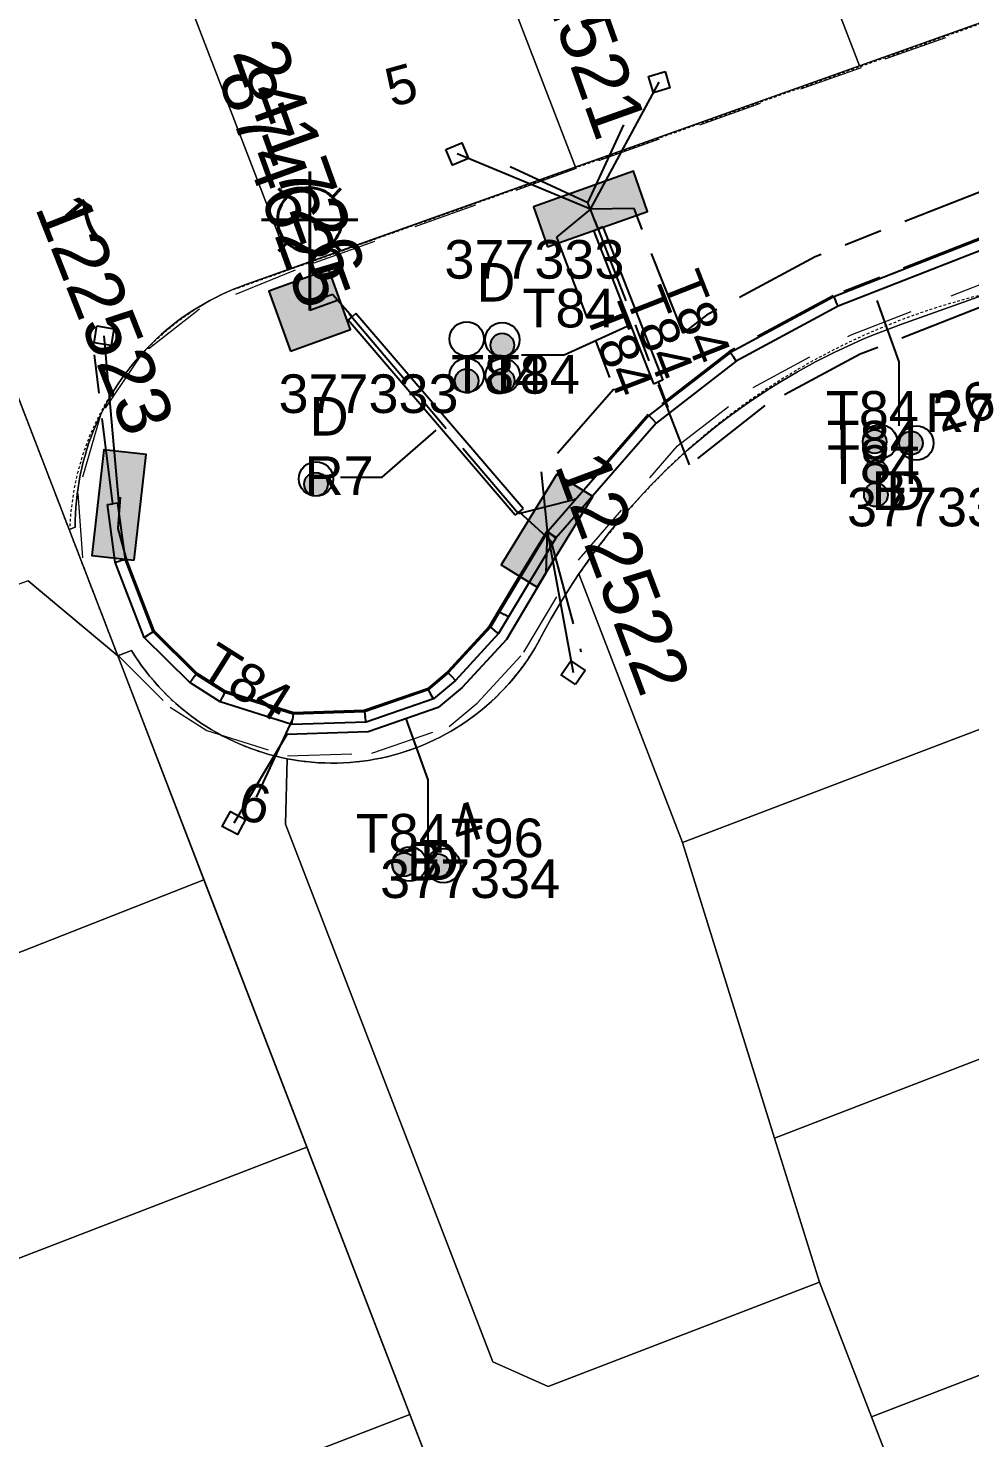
# Model space of a CAD drawing. Header units: metres. Extents: x 308616 to 310825, y 6264327 to 6267194.
# Drawn here: x 309715.4 to 309759.3, y 6266792.4 to 6266858.1 of the extents above; entities that cross this region are included whole.
import ezdxf
from ezdxf.enums import TextEntityAlignment as Align

# ---------------------------------------------------------------- set-up
doc = ezdxf.new("R2010")
doc.units = ezdxf.units.M
for name, pattern in [('Cable Exist UG', [8.2, 4, -1.2, 1.8, -1.2]), ('Dash', [5, 3, -2]), ('HIDDEN', [0.375, 0.25, -0.125]), ('HIDDEN2', [0.1875, 0.125, -0.0625])]:
    doc.linetypes.add(name, pattern=pattern)
doc.layers.get('0').update_dxf_attribs({"color": 6})
for name, color, linetype in [('_User Miscellaneous9', 7, 'Continuous'), ('Equip_SP_SL_EXT', 7, 'Continuous'), ('Mains_LV_EXT', 7, 'Continuous'), ('Mains_SL_EXT', 7, 'Continuous'), ('Services_SP_EXT', 7, 'Continuous'), ('SupportsUG_SP_LV_EXT', 7, 'Continuous'), ('SupportsUG_SP_LV_SL_EXT', 7, 'Continuous'), ('Trench_SP_EXT', 7, 'Continuous')]:
    doc.layers.add(name, color=color, linetype=linetype)
for name, color, linetype, lineweight in [('Cadastre Developer_SP_EXT', 7, 'Continuous', 5), ('Cadastre Land Parcels_SP_EXT', 7, 'Continuous', 5), ('Cadastre Other Property_SP_EXT', 7, 'HIDDEN', 5)]:
    doc.layers.add(name, color=color, linetype=linetype, lineweight=lineweight)
doc.styles.add('COLUMN_LABEL', font='arial.ttf')
doc.styles.add('iecARIAL', font='arial.ttf', dxfattribs={"height": 2})
doc.styles.add('POLE_LABEL', font='arial.ttf')
doc.styles.get("Standard").update_dxf_attribs({"font": 'arial.ttf'})

# ---------------------------------------------------------------- blocks, each defined once
blk = doc.blocks.new('COLUMN_EXT')
blk.add_hatch(color=256).paths.add_polyline_path([(-1.485, 1.485), (-1.485, -1.485), (1.485, -1.485), (1.485, 1.485)])
blk.add_lwpolyline([(-1.485, -1.485), (1.485, -1.485), (1.485, 1.485), (-1.485, 1.485)], close=True)
for tag, height, style, flags, p in [('ASSET_NUM', 2.5, 'COLUMN_LABEL', 8, (2, 2)), ('STRUCTURE_PLANT_NUMBER', 0.2, 'POLE_LABEL', 9, (1.813, 0.031)), ('STREET_CODE', 0.2, 'COLUMN_LABEL', 9, (1.813, -0.2))]:
    blk.add_attdef(tag, text='', height=height, dxfattribs=dict(style=style, flags=flags)).set_placement(p, align=Align.MIDDLE_LEFT)
at = {"flags": 9}
for tag, p in [('OWNED_BY', (1.813, -0.6)), ('COLUMN_TYPE', (1.813, -0.4)), ('STATE', (1.813, -0.8)), ('USAGE', (1.813, -1)), ('LEGEND', (1.813, -1.2)), ('LOCATION', (1.813, -1.4)), ('STREETNAME', (1.813, -1.6)), ('SUBURB', (1.813, -1.8)), ('NOTES', (1.813, -2))]:
    blk.add_attdef(tag, text='', height=0.2, dxfattribs=at).set_placement(p, align=Align.MIDDLE_LEFT)
at = {"flags": 1}
blk.add_attdef('Z', (1.813, -2.351), '', height=0.2, dxfattribs=at)
blk = doc.blocks.new('PILLAR_EXT')
blk.add_hatch(color=256).paths.add_polyline_path([(-2.475, 0.99), (-2.475, -0.99), (2.475, -0.99), (2.475, 0.99)])
blk.add_lwpolyline([(-2.475, -0.99), (2.475, -0.99), (2.475, 0.99), (-2.475, 0.99)], close=True)
at = {"style": 'iecARIAL', "flags": 8}
blk.add_attdef('ASSET_NUM', (1.5, 3.5), '', height=2.5, dxfattribs=at)
for tag, p, flags in [('OWNED_BY', (0, -0.2), 9), ('STATE', (0, -0.4), 9), ('SUPPORT_TYPE', (0, -0.6), 9), ('USAGE', (0, -0.8), 9), ('LEGEND', (0, -1), 9), ('LOCATION', (0, -1.2), 9), ('NOTES', (0, -1.4), 9), ('STREETNAME', (0, -1.8), 9), ('SUBURB', (0, -2), 1), ('PARENT', (0, -1.6), 9)]:
    blk.add_attdef(tag, p, '', height=0.2, dxfattribs=dict(flags=flags))
blk = doc.blocks.new('DUCT_EXT')
blk.add_circle((0, 0.8), 0.8)
at = {"flags": 1}
blk.add_attdef('Z', (0, 0), '', height=0.2, dxfattribs=at)
at = {"flags": 9}
for tag, p in [('DUCT_CODE', (0, 0)), ('XSECT_TYPE', (0, -0.2)), ('STATE', (0, -0.6)), ('FB_REFERENCE', (0, -0.4)), ('NOTES', (0, -0.8))]:
    blk.add_attdef(tag, text='', height=0.2, dxfattribs=at).set_placement(p, align=Align.MIDDLE_LEFT)
blk = doc.blocks.new('SL_LANTERN_EXT')
at = {"lineweight": 40}
for p, q in [((0, 1.968), (0, 6.468)), ((-1.459, 5.676), (-1.061, 5.278)), ((1.458, 5.676), (1.06, 5.278)), ((-2.25, 4.218), (2.25, 4.218)), ((-1.459, 2.759), (-1.061, 3.157)), ((0, 0), (0, 2.721)), ((1.458, 2.759), (1.06, 3.157))]:
    blk.add_line(p, q, dxfattribs=at)
blk.add_circle((0, 4.218), 1.5, dxfattribs=at)
at = {"style": 'iecARIAL', "flags": 8}
blk.add_attdef('ASSET_NUM', (1.5, 1.5), '', height=2.5, dxfattribs=at)
for tag, p, height, flags in [('CONSTRUCTED_VOLTAGE', (0.981, -0.653), 0.2, 9), ('CONTROL_TYPE', (0.981, -0.853), 0.2, 9), ('LANTERN_PURPOSE', (0.981, -1.053), 0.2, 9), ('LANTERN_TYPE', (0.981, -1.253), 0.2, 9), ('NO_PHASES', (0.981, -1.453), 0.2, 9), ('LNUMBER', (2.181, -3.253), 2.5, 8), ('OPERATING_VOLTAGE', (0.981, -1.653), 0.2, 9), ('ORIENTATION', (0.981, -1.853), 0.2, 9), ('OWNED_BY', (0.981, -2.053), 0.2, 9), ('STATE', (0.981, -2.253), 0.2, 9), ('CEXIST', (0.981, -2.653), 0.2, 9), ('USAGE', (0.981, -2.453), 0.2, 9), ('CNEW', (0.981, -2.853), 0.2, 9), ('CNUMBER', (0.981, -3.053), 0.2, 9), ('CREMOVE', (0.981, -3.253), 0.2, 9), ('CREPLACE', (0.981, -3.453), 0.2, 9), ('LKINGHEIGHT', (0.981, -3.653), 0.2, 9), ('LBRACKET', (0.981, -3.853), 0.2, 9), ('LBRACKETVOCAB', (0.981, -4.053), 0.2, 9), ('LCATEGORY', (0.981, -4.253), 0.2, 9), ('LCHARGE1', (0.981, -4.453), 0.2, 9), ('LCHARGE1PERCENT', (0.981, -4.653), 0.2, 9), ('LCHARGE2', (0.981, -4.853), 0.2, 9), ('LCHARGE2PERCENT', (0.981, -5.053), 0.2, 9), ('LCHARGE3', (0.981, -5.253), 0.2, 9), ('LCHARGE3PERCENT', (0.981, -5.453), 0.2, 9), ('LEXIST', (0.981, -5.653), 0.2, 9), ('LLAMP', (0.981, -5.853), 0.2, 9), ('LLAMPVOCAB', (0.981, -6.053), 0.2, 9), ('LMAST', (0.981, -6.253), 0.2, 9), ('LMASTVOCAB', (0.981, -6.453), 0.2, 9), ('LNEW', (0.981, -6.653), 0.2, 9), ('LANTNUMBER', (0.981, -6.853), 0.2, 9), ('LOUTREACH', (0.981, -7.253), 0.2, 9), ('LOUTREACHVOCAB', (0.981, -7.453), 0.2, 9), ('LRATECODE', (0.981, -7.653), 0.2, 9), ('LREMOVE', (0.981, -7.853), 0.2, 9), ('LREPLACE', (0.981, -8.053), 0.2, 9), ('LTYPE', (0.981, -8.253), 0.2, 9), ('LTYPEVOCAB', (0.981, -8.453), 0.2, 9), ('LEGEND', (0.981, -8.653), 0.2, 9), ('STREETNAME', (0.981, -9.253), 0.2, 9), ('LOCATION', (0.981, -8.853), 0.2, 9), ('NOTES', (0.981, -9.053), 0.2, 9), ('SUBURB', (0.981, -9.453), 0.2, 1)]:
    blk.add_attdef(tag, p, '', height=height, dxfattribs=dict(flags=flags))
blk = doc.blocks.new('CCP_EXT')
at = {"flags": 9}
for tag, p in [('OWNED_BY', (0, -1)), ('USAGE', (0, -1.2)), ('LEGEND', (0, -1.4)), ('STATE', (0, -1.8)), ('LIFE_SUPPORT', (0, -1.6)), ('NOTES', (0, -2))]:
    blk.add_attdef(tag, text='', height=0.2, dxfattribs=at).set_placement(p, align=Align.MIDDLE_LEFT)
blk.add_wipeout([(0, 0.566), (0.566, 0), (0, -0.566), (-0.566, 0)])
blk.add_lwpolyline([(-0.566, 0), (0, 0.566), (0.566, 0), (0, -0.566), (-0.566, 0)])
at = {"flags": 1}
blk.add_attdef('Z', (0, 0), '', height=0.2, dxfattribs=at)
at = {"flags": 9}
for tag, p in [('CCP_TYPE', (0, 0)), ('OPERATING_VOLTAGE', (0, -0.6)), ('CONSTRUCTED_VOLTAGE', (0, -0.2)), ('NO_PHASES', (0, -0.4)), ('ORIENTATION', (0, -0.8))]:
    blk.add_attdef(tag, text='', height=0.2, dxfattribs=at).set_placement(p, align=Align.MIDDLE_LEFT)
blk = doc.blocks.new('CABLE_LARGE_EXT')
h = blk.add_hatch(color=256)
edge = h.paths.add_edge_path()
edge.add_arc((0, 0.55), 0.55, 0, 360)
blk.add_circle((0, 0.55), 0.55)
at = {"flags": 1}
blk.add_attdef('Z', (0, 0), '', height=0.2, dxfattribs=at)
at = {"flags": 9}
for tag, p in [('COND_CODE', (0, 0)), ('XSECT_SIZE', (0, -0.6)), ('STATE', (0, -0.4)), ('FB_REFERENCE', (0, -0.2)), ('NOTES', (0, -0.8))]:
    blk.add_attdef(tag, text='', height=0.2, dxfattribs=at).set_placement(p, align=Align.MIDDLE_LEFT)

msp = doc.modelspace()

# ---------------------------------------------------------------- linework, layer by layer
at = {"layer": '_User Miscellaneous9'}
for p, q in [((309741.799, 6266848.654), (309742.023, 6266848.742)), ((309741.799, 6266848.654), (309744.596, 6266841.514)), ((309742.246, 6266848.83), (309742.023, 6266848.742)), ((309742.246, 6266848.83), (309745.043, 6266841.689)), ((309759.985, 6266848.302), (309753.001, 6266845.563)), ((309759.971, 6266847.781), (309753.203, 6266845.127)), ((309753.001, 6266845.563), (309748.193, 6266842.981)), ((309753.203, 6266845.127), (309748.455, 6266842.577)), ((309753.001, 6266845.563), (309753.102, 6266845.345)), ((309753.203, 6266845.127), (309753.102, 6266845.345)), ((309730.363, 6266844.475), (309730.545, 6266844.631)), ((309738.157, 6266835.398), (309730.363, 6266844.475)), ((309730.727, 6266844.788), (309730.545, 6266844.631)), ((309738.521, 6266835.711), (309730.727, 6266844.788)), ((309748.193, 6266842.981), (309744.388, 6266840.039)), ((309748.455, 6266842.577), (309744.719, 6266839.688)), ((309748.193, 6266842.981), (309748.324, 6266842.779)), ((309748.455, 6266842.577), (309748.324, 6266842.779)), ((309744.596, 6266841.514), (309744.82, 6266841.601)), ((309745.043, 6266841.689), (309744.82, 6266841.601)), ((309744.388, 6266840.039), (309739.681, 6266834.633)), ((309744.388, 6266840.039), (309744.553, 6266839.864)), ((309744.719, 6266839.688), (309744.553, 6266839.864)), ((309744.719, 6266839.688), (309740.043, 6266834.318)), ((309719.149, 6266835.892), (309719.387, 6266835.924)), ((309719.509, 6266833.2), (309719.149, 6266835.892)), ((309719.625, 6266835.956), (309719.387, 6266835.924)), ((309719.978, 6266833.32), (309719.625, 6266835.956)), ((309738.157, 6266835.398), (309738.339, 6266835.554)), ((309738.521, 6266835.711), (309738.339, 6266835.554)), ((309739.657, 6266834.599), (309737.427, 6266830.897)), ((309739.657, 6266834.599), (309739.862, 6266834.475)), ((309739.681, 6266834.633), (309739.862, 6266834.475)), ((309740.068, 6266834.352), (309737.838, 6266830.65)), ((309740.068, 6266834.352), (309739.862, 6266834.475)), ((309740.043, 6266834.318), (309739.862, 6266834.475)), ((309719.509, 6266833.2), (309719.743, 6266833.26)), ((309720.86, 6266829.696), (309719.509, 6266833.2)), ((309719.978, 6266833.32), (309719.743, 6266833.26)), ((309721.271, 6266829.965), (309719.978, 6266833.32)), ((309737.426, 6266830.897), (309736.995, 6266830.17)), ((309737.838, 6266830.65), (309737.382, 6266829.881)), ((309737.427, 6266830.897), (309737.426, 6266830.897)), ((309737.426, 6266830.897), (309737.632, 6266830.774)), ((309737.427, 6266830.897), (309737.632, 6266830.774)), ((309737.838, 6266830.65), (309737.632, 6266830.774)), ((309737.838, 6266830.65), (309737.632, 6266830.774)), ((309737.838, 6266830.65), (309737.838, 6266830.65)), ((309721.271, 6266829.965), (309721.065, 6266829.831)), ((309723.281, 6266827.968), (309721.271, 6266829.965)), ((309736.995, 6266830.17), (309735.035, 6266828.045)), ((309736.995, 6266830.17), (309737.188, 6266830.025)), ((309737.382, 6266829.881), (309737.188, 6266830.025)), ((309720.86, 6266829.696), (309721.065, 6266829.831)), ((309722.981, 6266827.59), (309720.86, 6266829.696)), ((309737.382, 6266829.881), (309735.367, 6266827.697)), ((309723.281, 6266827.968), (309723.131, 6266827.779)), ((309724.604, 6266827.134), (309723.281, 6266827.968)), ((309735.035, 6266828.045), (309734.096, 6266827.257)), ((309735.035, 6266828.045), (309735.201, 6266827.871)), ((309722.981, 6266827.59), (309723.131, 6266827.779)), ((309724.4, 6266826.695), (309722.981, 6266827.59)), ((309735.367, 6266827.697), (309734.337, 6266826.832)), ((309735.367, 6266827.697), (309735.201, 6266827.871)), ((309724.4, 6266826.695), (309724.502, 6266826.914)), ((309727.741, 6266825.641), (309724.4, 6266826.695)), ((309724.604, 6266827.134), (309724.502, 6266826.914)), ((309727.807, 6266826.123), (309724.604, 6266827.134)), ((309734.096, 6266827.257), (309731.12, 6266826.23)), ((309734.337, 6266826.832), (309731.208, 6266825.753)), ((309734.096, 6266827.257), (309734.216, 6266827.045)), ((309734.337, 6266826.832), (309734.216, 6266827.045)), ((309727.807, 6266826.123), (309727.774, 6266825.882)), ((309731.12, 6266826.23), (309727.807, 6266826.123)), ((309731.12, 6266826.23), (309731.164, 6266825.992)), ((309731.208, 6266825.753), (309731.164, 6266825.992)), ((309727.741, 6266825.641), (309727.774, 6266825.882)), ((309731.208, 6266825.753), (309727.741, 6266825.641))]:
    msp.add_line(p, q, dxfattribs=at)
for points in [[(309756.052, 6266839.563), (309756.05, 6266842.546), (309755.035, 6266845.404)], [(309738.441, 6266842.861), (309740.436, 6266842.861), (309743.367, 6266844.196)], [(309730.011, 6266837.162), (309731.943, 6266837.168), (309734.461, 6266839.356)], [(309734.089, 6266820.086), (309734.089, 6266823.061), (309733.053, 6266825.946)]]:
    msp.add_lwpolyline(points, dxfattribs=at)
at = {"layer": 'Cadastre Land Parcels_SP_EXT', "linetype": 'Continuous'}
for points in [[(309767.445, 6266861.053), (309755.973, 6266890.828), (309742.731, 6266886.106), (309754.203, 6266856.334), (309767.445, 6266861.053)], [(309754.203, 6266856.334), (309742.731, 6266886.106), (309729.489, 6266881.385), (309740.961, 6266851.616), (309754.203, 6266856.334)], [(309740.961, 6266851.616), (309729.489, 6266881.385), (309716.249, 6266876.663), (309727.719, 6266846.897), (309740.961, 6266851.616)], [(309741.123, 6266832.658), (309740.853, 6266832.251), (309740.588, 6266831.841), (309740.331, 6266831.425), (309740.08, 6266831.007), (309739.836, 6266830.583), (309739.599, 6266830.156), (309739.368, 6266829.725), (309739.229, 6266829.466), (309739.082, 6266829.214), (309738.929, 6266828.963), (309738.769, 6266828.717), (309738.603, 6266828.475), (309738.43, 6266828.238), (309738.251, 6266828.006), (309738.066, 6266827.778), (309737.874, 6266827.556), (309737.677, 6266827.339), (309737.475, 6266827.127), (309737.267, 6266826.92), (309737.053, 6266826.719), (309736.834, 6266826.524), (309736.609, 6266826.334), (309736.38, 6266826.152), (309736.146, 6266825.975), (309735.908, 6266825.804), (309735.664, 6266825.64), (309735.417, 6266825.482), (309735.166, 6266825.332), (309734.91, 6266825.187), (309734.651, 6266825.05), (309734.389, 6266824.919), (309734.123, 6266824.796), (309733.853, 6266824.681), (309733.58, 6266824.572), (309733.306, 6266824.47), (309733.028, 6266824.375), (309732.747, 6266824.289), (309732.465, 6266824.21), (309732.181, 6266824.139), (309731.895, 6266824.074), (309731.607, 6266824.018), (309731.317, 6266823.969), (309731.027, 6266823.928), (309730.735, 6266823.895), (309730.443, 6266823.87), (309730.151, 6266823.853), (309729.858, 6266823.842), (309729.564, 6266823.841), (309729.271, 6266823.847), (309728.977, 6266823.86), (309728.685, 6266823.881), (309728.394, 6266823.911), (309728.102, 6266823.948), (309727.812, 6266823.993), (309727.524, 6266824.045), (309727.451, 6266820.996), (309737.106, 6266795.935), (309739.692, 6266794.786), (309752.339, 6266799.659), (309750.246, 6266806.363), (309745.947, 6266820.136), (309741.123, 6266832.658)], [(309723.643, 6266818.409), (309719.624, 6266828.843), (309715.44, 6266832.336), (309697.372, 6266825.895), (309694.61, 6266821.887), (309694.764, 6266814.812), (309694.777, 6266814.348), (309694.798, 6266813.885), (309694.826, 6266813.422), (309694.862, 6266812.958), (309694.905, 6266812.497), (309694.955, 6266812.035), (309695.013, 6266811.575), (309695.077, 6266811.116), (309695.15, 6266810.658), (309695.229, 6266810.199), (309695.314, 6266809.743), (309695.408, 6266809.288), (309695.508, 6266808.836), (309695.616, 6266808.385), (309695.732, 6266807.934), (309695.854, 6266807.486), (309723.643, 6266818.409)], [(309783.876, 6266819.311), (309780.838, 6266827.198), (309780.659, 6266827.652), (309780.474, 6266828.104), (309780.281, 6266828.554), (309780.081, 6266828.998), (309779.874, 6266829.441), (309779.659, 6266829.879), (309779.438, 6266830.315), (309779.209, 6266830.746), (309778.975, 6266831.174), (309778.733, 6266831.599), (309778.484, 6266832.019), (309778.229, 6266832.434), (309745.947, 6266820.136), (309750.246, 6266806.363), (309783.876, 6266819.311)], [(309788.817, 6266806.486), (309783.876, 6266819.311), (309750.246, 6266806.363), (309752.339, 6266799.659), (309754.761, 6266793.374), (309788.817, 6266806.486)], [(309728.443, 6266805.951), (309723.643, 6266818.409), (309695.854, 6266807.486), (309695.981, 6266807.041), (309696.117, 6266806.598), (309696.261, 6266806.156), (309696.41, 6266805.716), (309696.567, 6266805.28), (309696.73, 6266804.846), (309700.459, 6266795.168), (309728.443, 6266805.951)], [(309793.74, 6266793.704), (309788.817, 6266806.486), (309754.761, 6266793.374), (309759.686, 6266780.591), (309793.74, 6266793.704)], [(309733.243, 6266793.493), (309728.443, 6266805.951), (309700.459, 6266795.168), (309705.26, 6266782.711), (309733.243, 6266793.493)], [(309738.586, 6266779.622), (309733.243, 6266793.493), (309705.26, 6266782.711), (309710.605, 6266768.839), (309738.586, 6266779.622)]]:
    msp.add_lwpolyline(points, close=True, dxfattribs=at)
for points in [[(309703.018, 6266871.947), (309717.356, 6266834.729), (309717.636, 6266834.837), (309717.636, 6266834.837), (309717.639, 6266835.145), (309717.649, 6266835.452), (309717.667, 6266835.759), (309717.693, 6266836.065), (309717.728, 6266836.371), (309717.77, 6266836.675), (309717.82, 6266836.978), (309717.878, 6266837.281), (309717.944, 6266837.58), (309718.017, 6266837.879), (309718.098, 6266838.176), (309718.186, 6266838.47), (309718.282, 6266838.763), (309718.386, 6266839.052), (309718.497, 6266839.339), (309718.615, 6266839.622), (309718.74, 6266839.902), (309718.873, 6266840.179), (309719.013, 6266840.453), (309719.16, 6266840.723), (309719.313, 6266840.99), (309719.474, 6266841.252), (309719.641, 6266841.509), (309719.815, 6266841.764), (309719.995, 6266842.013), (309720.18, 6266842.255), (309720.373, 6266842.495), (309720.572, 6266842.729), (309720.777, 6266842.958), (309720.988, 6266843.182), (309721.205, 6266843.401), (309721.427, 6266843.614), (309721.653, 6266843.82), (309721.886, 6266844.021), (309722.124, 6266844.215), (309722.366, 6266844.404), (309722.614, 6266844.587), (309722.866, 6266844.762), (309723.122, 6266844.931), (309723.382, 6266845.095), (309723.647, 6266845.25), (309723.916, 6266845.399), (309724.189, 6266845.54), (309724.464, 6266845.676), (309724.744, 6266845.804), (309725.027, 6266845.925), (309725.312, 6266846.037), (309725.601, 6266846.143), (309727.719, 6266846.897), (309716.249, 6266876.663)], [(309807.325, 6266875.263), (309725.601, 6266846.143), (309725.312, 6266846.037), (309725.027, 6266845.925), (309724.744, 6266845.804), (309724.464, 6266845.676), (309724.189, 6266845.54), (309723.916, 6266845.399), (309723.647, 6266845.25), (309723.382, 6266845.095), (309723.122, 6266844.931), (309722.866, 6266844.762), (309722.614, 6266844.587), (309722.366, 6266844.404), (309722.124, 6266844.215), (309721.886, 6266844.021), (309721.653, 6266843.82), (309721.427, 6266843.614), (309721.205, 6266843.401), (309720.988, 6266843.182), (309720.777, 6266842.958), (309720.572, 6266842.729), (309720.373, 6266842.495), (309720.18, 6266842.255), (309719.995, 6266842.013), (309719.815, 6266841.764), (309719.641, 6266841.509), (309719.474, 6266841.252), (309719.313, 6266840.99), (309719.16, 6266840.723), (309719.013, 6266840.453), (309718.873, 6266840.179), (309718.74, 6266839.902), (309718.615, 6266839.622), (309718.497, 6266839.339), (309718.386, 6266839.052), (309718.282, 6266838.763), (309718.186, 6266838.47), (309718.098, 6266838.176), (309718.017, 6266837.879), (309717.944, 6266837.58), (309717.878, 6266837.281), (309717.82, 6266836.978), (309717.77, 6266836.675), (309717.728, 6266836.371), (309717.693, 6266836.065), (309717.667, 6266835.759), (309717.649, 6266835.452), (309717.639, 6266835.145), (309717.636, 6266834.837), (309717.356, 6266834.729), (309719.624, 6266828.843), (309720.262, 6266829.09), (309720.419, 6266828.842), (309720.583, 6266828.597), (309720.753, 6266828.357), (309720.929, 6266828.123), (309721.11, 6266827.893), (309721.299, 6266827.668), (309721.494, 6266827.447), (309721.694, 6266827.234), (309721.9, 6266827.024), (309722.111, 6266826.821), (309722.327, 6266826.622), (309722.55, 6266826.43), (309722.776, 6266826.244), (309723.008, 6266826.064), (309723.245, 6266825.891), (309723.486, 6266825.723), (309723.731, 6266825.562), (309723.981, 6266825.407), (309724.234, 6266825.26), (309724.492, 6266825.119), (309724.753, 6266824.985), (309725.018, 6266824.858), (309725.285, 6266824.739), (309725.557, 6266824.626), (309725.83, 6266824.52), (309726.107, 6266824.423), (309726.387, 6266824.331), (309726.668, 6266824.249), (309726.951, 6266824.174), (309727.236, 6266824.106), (309727.524, 6266824.045), (309727.812, 6266823.993), (309728.102, 6266823.948), (309728.394, 6266823.911), (309728.685, 6266823.881), (309728.977, 6266823.86), (309729.271, 6266823.847), (309729.564, 6266823.841), (309729.858, 6266823.842), (309730.151, 6266823.853), (309730.443, 6266823.87), (309730.735, 6266823.895), (309731.027, 6266823.928), (309731.317, 6266823.969), (309731.607, 6266824.018), (309731.895, 6266824.074), (309732.181, 6266824.139), (309732.465, 6266824.21), (309732.747, 6266824.289), (309733.028, 6266824.375), (309733.306, 6266824.47), (309733.58, 6266824.572), (309733.853, 6266824.681), (309734.123, 6266824.796), (309734.389, 6266824.919), (309734.651, 6266825.05), (309734.91, 6266825.187), (309735.166, 6266825.332), (309735.417, 6266825.482), (309735.664, 6266825.64), (309735.908, 6266825.804), (309736.146, 6266825.975), (309736.38, 6266826.152), (309736.609, 6266826.334), (309736.834, 6266826.524), (309737.053, 6266826.719), (309737.267, 6266826.92), (309737.475, 6266827.127), (309737.677, 6266827.339), (309737.874, 6266827.556), (309738.066, 6266827.778), (309738.251, 6266828.006), (309738.43, 6266828.238), (309738.603, 6266828.475), (309738.769, 6266828.717), (309738.929, 6266828.963), (309739.082, 6266829.214), (309739.229, 6266829.466), (309739.368, 6266829.725), (309739.599, 6266830.156), (309739.836, 6266830.583), (309740.08, 6266831.007), (309740.331, 6266831.425), (309740.588, 6266831.841), (309740.853, 6266832.251), (309741.123, 6266832.658), (309741.397, 6266833.056), (309741.677, 6266833.449), (309741.962, 6266833.838), (309742.255, 6266834.221), (309742.553, 6266834.601), (309742.857, 6266834.975), (309743.167, 6266835.345), (309743.482, 6266835.71), (309743.803, 6266836.069), (309744.132, 6266836.424), (309744.465, 6266836.774), (309744.803, 6266837.117), (309745.147, 6266837.456), (309745.496, 6266837.789), (309745.85, 6266838.117), (309746.209, 6266838.438), (309746.575, 6266838.755), (309746.944, 6266839.066), (309747.318, 6266839.37), (309747.698, 6266839.668), (309748.081, 6266839.96), (309748.47, 6266840.247), (309748.862, 6266840.527), (309749.26, 6266840.801), (309749.662, 6266841.068), (309750.067, 6266841.329), (309750.477, 6266841.584), (309750.891, 6266841.832), (309751.309, 6266842.073), (309751.73, 6266842.308), (309752.155, 6266842.537), (309752.584, 6266842.758), (309753.017, 6266842.972), (309753.452, 6266843.18), (309753.891, 6266843.381), (309754.333, 6266843.576), (309754.778, 6266843.761), (309755.225, 6266843.941), (309755.676, 6266844.114), (309756.129, 6266844.28), (309760.193, 6266845.727)], [(309760.193, 6266845.727), (309756.129, 6266844.28), (309755.676, 6266844.114), (309755.225, 6266843.941), (309754.778, 6266843.761), (309754.333, 6266843.576), (309753.891, 6266843.381), (309753.452, 6266843.18), (309753.017, 6266842.972), (309752.584, 6266842.758), (309752.155, 6266842.537), (309751.73, 6266842.308), (309751.309, 6266842.073), (309750.891, 6266841.832), (309750.477, 6266841.584), (309750.067, 6266841.329), (309749.662, 6266841.068), (309749.26, 6266840.801), (309748.862, 6266840.527), (309748.47, 6266840.247), (309748.081, 6266839.96), (309747.698, 6266839.668), (309747.318, 6266839.37), (309746.944, 6266839.066), (309746.575, 6266838.755), (309746.209, 6266838.438), (309745.85, 6266838.117), (309745.496, 6266837.789), (309745.147, 6266837.456), (309744.803, 6266837.117), (309744.465, 6266836.774), (309744.132, 6266836.424), (309743.803, 6266836.069), (309743.482, 6266835.71), (309743.167, 6266835.345), (309742.857, 6266834.975), (309742.553, 6266834.601), (309742.255, 6266834.221), (309741.962, 6266833.838), (309741.677, 6266833.449), (309741.397, 6266833.056), (309741.123, 6266832.658), (309745.947, 6266820.136), (309778.229, 6266832.434)], [(309715.44, 6266832.336), (309719.624, 6266828.843), (309717.356, 6266834.729), (309717.356, 6266834.729), (309715.056, 6266840.697)], [(309759.686, 6266780.591), (309754.761, 6266793.374), (309752.339, 6266799.659), (309739.692, 6266794.786), (309737.106, 6266795.935), (309737.106, 6266795.935), (309727.451, 6266820.996), (309727.524, 6266824.045), (309727.236, 6266824.106), (309726.951, 6266824.174), (309726.668, 6266824.249), (309726.387, 6266824.331), (309726.107, 6266824.423), (309725.83, 6266824.52), (309725.557, 6266824.626), (309725.285, 6266824.739), (309725.018, 6266824.858), (309724.753, 6266824.985), (309724.492, 6266825.119), (309724.234, 6266825.26), (309723.981, 6266825.407), (309723.731, 6266825.562), (309723.486, 6266825.723), (309723.245, 6266825.891), (309723.008, 6266826.064), (309722.776, 6266826.244), (309722.55, 6266826.43), (309722.327, 6266826.622), (309722.111, 6266826.821), (309721.9, 6266827.024), (309721.694, 6266827.234), (309721.494, 6266827.447), (309721.299, 6266827.668), (309721.11, 6266827.893), (309720.929, 6266828.123), (309720.753, 6266828.357), (309720.583, 6266828.597), (309720.419, 6266828.842), (309720.262, 6266829.09), (309719.624, 6266828.843), (309744.181, 6266765.098)]]:
    msp.add_lwpolyline(points, dxfattribs=at)
at = {"layer": 'Mains_LV_EXT', "linetype": 'Cable Exist UG'}
for points in [[(309741.664, 6266849.658), (309740.081, 6266848.351), (309740.081, 6266848.351), (309742.757, 6266841.271), (309739.367, 6266837.409), (309739.636, 6266834.672)], [(309776.808, 6266831.977), (309775.826, 6266834.37), (309775.826, 6266834.37), (309773.326, 6266837.134), (309767.31, 6266841.717), (309759.897, 6266845.11), (309754.237, 6266842.89), (309749.799, 6266840.507), (309746.284, 6266837.74), (309741.664, 6266849.658)], [(309739.636, 6266834.672), (309738.141, 6266832.218), (309738.141, 6266832.218), (309736.946, 6266830.206), (309734.993, 6266828.088), (309734.066, 6266827.31), (309731.109, 6266826.29), (309727.815, 6266826.184), (309724.629, 6266827.189), (309723.319, 6266828.015), (309721.322, 6266829.998), (309720.048, 6266833.303), (309719.647, 6266834.771), (309719.749, 6266836.232)]]:
    msp.add_lwpolyline(points, dxfattribs=at)
at = {"layer": 'Trench_SP_EXT', "linetype": 'Cable Exist UG'}
for points in [[(309741.545, 6266849.946), (309743.572, 6266854.339)], [(309741.545, 6266849.946), (309736.873, 6266852.106)], [(309742.023, 6266848.742), (309741.545, 6266849.946)], [(309730.545, 6266844.631), (309729.64, 6266845.674), (309728.5, 6266845.262)], [(309744.82, 6266841.601), (309745.273, 6266840.42)], [(309739.81, 6266834.194), (309738.339, 6266835.554)]]:
    msp.add_lwpolyline(points, dxfattribs=at)

# ---------------------------------------------------------------- block references
at = {"layer": '_User Miscellaneous9'}
for name, p in [('DUCT_EXT', (309735.893, 6266842.809)), ('DUCT_EXT', (309737.548, 6266842.77)), ('CABLE_LARGE_EXT', (309737.548, 6266842.77)), ('DUCT_EXT', (309735.887, 6266841.106)), ('DUCT_EXT', (309737.574, 6266841.102)), ('CABLE_LARGE_EXT', (309735.887, 6266841.106)), ('CABLE_LARGE_EXT', (309737.566, 6266841.123)), ('DUCT_EXT', (309728.869, 6266836.286)), ('CABLE_LARGE_EXT', (309728.869, 6266836.286))]:
    msp.add_blockref(name, p, dxfattribs=at)
for name, p, rotation in [('DUCT_EXT', (309754.359, 6266838.819), 270.038777334687), ('CABLE_LARGE_EXT', (309754.359, 6266838.819), 270.038777334687), ('DUCT_EXT', (309756.061, 6266838.755), 270.038777334687), ('CABLE_LARGE_EXT', (309756.061, 6266838.755), 270.038777334687), ('CABLE_LARGE_EXT', (309754.419, 6266837.407), 270.038777334687), ('CABLE_LARGE_EXT', (309754.419, 6266836.341), 270.038777334687), ('CABLE_LARGE_EXT', (309732.422, 6266819.11), 269.9999999999998), ('DUCT_EXT', (309732.434, 6266819.14), 269.9999999999998), ('DUCT_EXT', (309734.005, 6266819.06), 269.9999999999998), ('CABLE_LARGE_EXT', (309734.005, 6266819.06), 269.9999999999998)]:
    msp.add_blockref(name, p, dxfattribs=dict(at, rotation=rotation))
at = {"layer": 'Equip_SP_SL_EXT'}
ref = msp.add_blockref('SL_LANTERN_EXT', (309728.572, 6266844.935), dxfattribs=at)
ref.add_attrib('ASSET_NUM', '241726', dxfattribs={"layer": '0', "height": 2.5, "rotation": 289.83562, "style": 'iecARIAL'}).set_placement((309730.072, 6266846.435), align=Align.MIDDLE_RIGHT)
at = {"layer": 'SupportsUG_SP_LV_EXT'}
ref = msp.add_blockref('PILLAR_EXT', (309741.664, 6266849.658), dxfattribs=dict(at, rotation=19.54507534192192))
ref.add_attrib('ASSET_NUM', '122521', dxfattribs={"layer": '0', "height": 2.5, "rotation": 289.54507, "style": 'iecARIAL'}).set_placement((309743.164, 6266853.158), align=Align.MIDDLE_RIGHT)
ref = msp.add_blockref('PILLAR_EXT', (309719.683, 6266835.869), dxfattribs=dict(at, rotation=83.45523170010976))
ref.add_attrib('ASSET_NUM', '122523', dxfattribs={"layer": '0', "height": 2.5, "rotation": 291.55673, "style": 'iecARIAL'}).set_placement((309721.183, 6266839.369), align=Align.MIDDLE_RIGHT)
ref = msp.add_blockref('PILLAR_EXT', (309739.636, 6266834.672), dxfattribs=dict(at, rotation=238.4465134624568))
ref.add_attrib('ASSET_NUM', '122522', dxfattribs={"layer": '0', "height": 2.5, "rotation": 290.52963, "style": 'iecARIAL'}).set_placement((309741.136, 6266838.172), align=Align.MIDDLE_LEFT)
at = {"layer": 'SupportsUG_SP_LV_SL_EXT'}
ref = msp.add_blockref('COLUMN_EXT', (309728.572, 6266844.935), dxfattribs=dict(at, rotation=19.83561722637052))
ref.add_attrib('ASSET_NUM', '874625', dxfattribs={"layer": '0', "height": 2.5, "rotation": 289.83562, "style": 'COLUMN_LABEL'}).set_placement((309730.572, 6266845.685), align=Align.TOP_RIGHT)

# ---------------------------------------------------------------- texts
at = {"layer": '_User Miscellaneous9'}
for s, p in [('377333', (309734.853, 6266846.416)), ('D', (309736.345, 6266845.35)), ('T84', (309738.493, 6266844.143)), ('T84', (309735.168, 6266841.052)), ('T84', (309736.833, 6266841.056)), ('377333', (309727.119, 6266840.156)), ('T84', (309752.638, 6266839.377)), ('D', (309728.57, 6266839.106)), ('R7', (309757.271, 6266839.268)), ('T84', (309752.676, 6266837.995)), ('T84', (309752.689, 6266836.853)), ('R7', (309728.336, 6266836.335)), ('B', (309754.768, 6266835.642)), ('D', (309755.447, 6266835.628)), ('377334', (309753.624, 6266834.873)), ('T84', (309730.716, 6266819.673)), ('T96', (309735.149, 6266819.455)), ('B', (309733.106, 6266818.369)), ('D', (309733.717, 6266818.39)), ('377334', (309731.856, 6266817.554))]:
    msp.add_text(s, height=1.8, dxfattribs=at).set_placement(p)
at = {"layer": 'Cadastre Land Parcels_SP_EXT'}
for s, rotation, p in [('5', 15.59281, (309732.401, 6266854.393)), ('7', 41.08175, (309718.241, 6266847.944)), ('26', 15.58829, (309757.984, 6266839.253)), ('6', 347.38811, (309725.133, 6266821.257)), ('4', 18.50423, (309735.506, 6266819.986))]:
    msp.add_text(s, height=1.8, rotation=rotation, dxfattribs=at).set_placement(p)
at = {"layer": 'Mains_LV_EXT'}
for rotation, p in [(291.45288, (309745.011, 6266846.333)), (291.3906, (309743.261, 6266845.581)), (291.02799, (309741.39, 6266844.827)), (327.75683, (309723.319, 6266828.015))]:
    msp.add_text('T84', height=1.8, rotation=rotation, dxfattribs=at).set_placement(p)

# ---------------------------------------------------------------- next in the draw order: block references
at = {"layer": 'Services_SP_EXT'}
for p, rotation in [((309744.871, 6266855.571), 241.5450750070992), ((309735.447, 6266852.226), 337.5450750048099), ((309718.982, 6266843.757), 305.4552316095196), ((309740.854, 6266828.057), 100.4465133783819), ((309725.038, 6266821.05), 196.4465132752594)]:
    msp.add_blockref('CCP_EXT', p, dxfattribs=dict(at, rotation=rotation))

# ---------------------------------------------------------------- next in the draw order: block references
for p, rotation in [((309744.871, 6266855.571), 241.5450750070992), ((309735.447, 6266852.226), 337.5450750048099), ((309718.982, 6266843.757), 305.4552316095196), ((309740.854, 6266828.057), 100.4465133783819), ((309725.038, 6266821.05), 196.4465132752594)]:
    msp.add_blockref('CCP_EXT', p, dxfattribs=dict(at, rotation=rotation))

# ---------------------------------------------------------------- next in the draw order: linework, layer by layer
at = {"layer": 'Cadastre Developer_SP_EXT', "linetype": 'Dash'}
msp.add_lwpolyline([(309767.633, 6266860.999), (309754.286, 6266856.245), (309740.998, 6266851.543), (309727.893, 6266846.817), (309723.437, 6266844.99), (309720.713, 6266842.874), (309718.818, 6266840.053), (309717.756, 6266836.404), (309718.016, 6266833.015), (309719.61, 6266828.88), (309722.065, 6266826.441), (309723.78, 6266825.359), (309727.539, 6266824.174), (309731.476, 6266824.301), (309735.068, 6266825.54), (309736.377, 6266826.638), (309738.559, 6266829.004), (309741.144, 6266833.36), (309745.726, 6266838.621), (309749.253, 6266841.348), (309753.817, 6266843.799), (309760.55, 6266846.421), (309787.157, 6266856.184), (309789.885, 6266860.183)], dxfattribs=at)
at = {"layer": 'Cadastre Other Property_SP_EXT', "linetype": 'HIDDEN2'}
for points in [[(309807.355, 6266875.185), (309724.744, 6266845.804), (309724.744, 6266845.804, 0.284035), (309717.373, 6266834.686), (309717.373, 6266834.686), (309719.616, 6266828.863), (309720.262, 6266829.09), (309720.262, 6266829.09, 0.564388), (309739.082, 6266829.214), (309739.082, 6266829.214, -0.220402), (309760.193, 6266845.727)], [(309739.951, 6266692.68), (309697.979, 6266801.605), (309697.979, 6266801.605, -0.091041), (309694.826, 6266813.422), (309694.826, 6266813.422), (309694.61, 6266821.887), (309697.372, 6266825.895), (309715.44, 6266832.336), (309719.616, 6266828.863), (309715.029, 6266840.77), (309633.393, 6266811.57)]]:
    msp.add_lwpolyline(points, format="xyb", dxfattribs=at)
at = {"layer": 'Mains_LV_EXT', "linetype": 'Cable Exist UG'}
msp.add_lwpolyline([(309768.32, 6266859.12), (309766.907, 6266857.1), (309766.907, 6266857.1), (309771.057, 6266845.158), (309769.877, 6266846.041), (309760.047, 6266850.54), (309752.134, 6266847.436), (309747.068, 6266844.716), (309745.978, 6266843.873), (309743.692, 6266849.69), (309741.664, 6266849.658)], dxfattribs=at)
at = {"layer": 'Mains_SL_EXT', "linetype": 'Cable Exist UG'}
msp.add_lwpolyline([(309782.15, 6266818.461), (309784.883, 6266822.602), (309784.883, 6266822.602), (309779.804, 6266833.853), (309775.125, 6266839.617), (309768.85, 6266844.311), (309768.85, 6266844.311), (309759.987, 6266848.368), (309752.976, 6266845.618), (309748.16, 6266843.032), (309744.346, 6266840.083), (309740.89, 6266836.113), (309738.3, 6266835.456), (309729.872, 6266845.397), (309728.572, 6266844.935)], dxfattribs=at)
at = {"layer": 'Services_SP_EXT'}
for points in [[(309741.664, 6266849.658), (309744.871, 6266855.571)], [(309741.664, 6266849.658), (309735.447, 6266852.226)], [(309719.683, 6266835.869), (309718.982, 6266843.757)], [(309739.636, 6266834.672), (309739.587, 6266832.696), (309739.587, 6266832.696), (309737.752, 6266829.605), (309735.685, 6266827.363), (309734.567, 6266826.425), (309731.292, 6266825.295), (309727.506, 6266825.173), (309725.038, 6266821.05)], [(309739.636, 6266834.672), (309740.854, 6266828.057)]]:
    msp.add_lwpolyline(points, dxfattribs=at)
at = {"layer": 'Trench_SP_EXT', "linetype": 'Cable Exist UG'}
for points in [[(309719.387, 6266835.924), (309718.5, 6266843.15)], [(309739.81, 6266834.194), (309741.217, 6266829.025)], [(309727.774, 6266825.882), (309725.684, 6266821.404)]]:
    msp.add_lwpolyline(points, dxfattribs=at)

doc.saveas('drawing.dxf')
